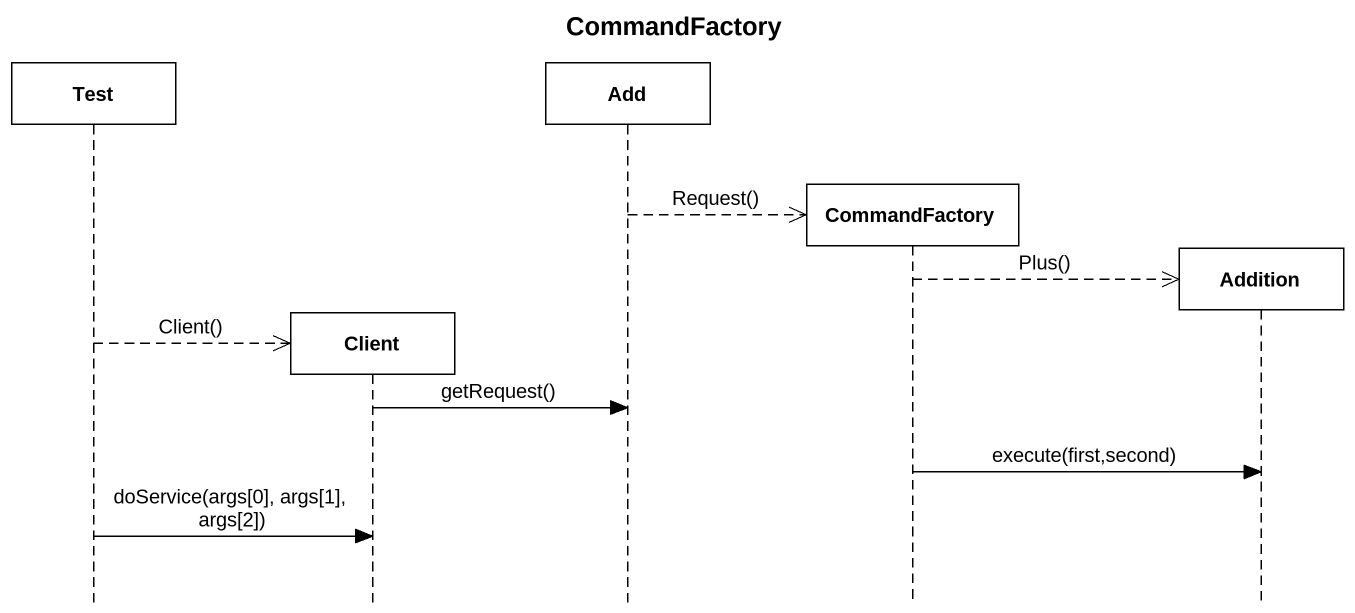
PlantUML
@startuml
title CommandFactory
hide footbox
participant Test
participant Client
participant Add
participant CommandFactory
participant Addition

Add -->> CommandFactory ** : Request()
CommandFactory -->> Addition ** : Plus()
Test -->> Client ** : Client()
Client -> Add : getRequest()
CommandFactory -> Addition : execute(first,second)
Test -> Client : doService(args[0], args[1], args[2])
@enduml
